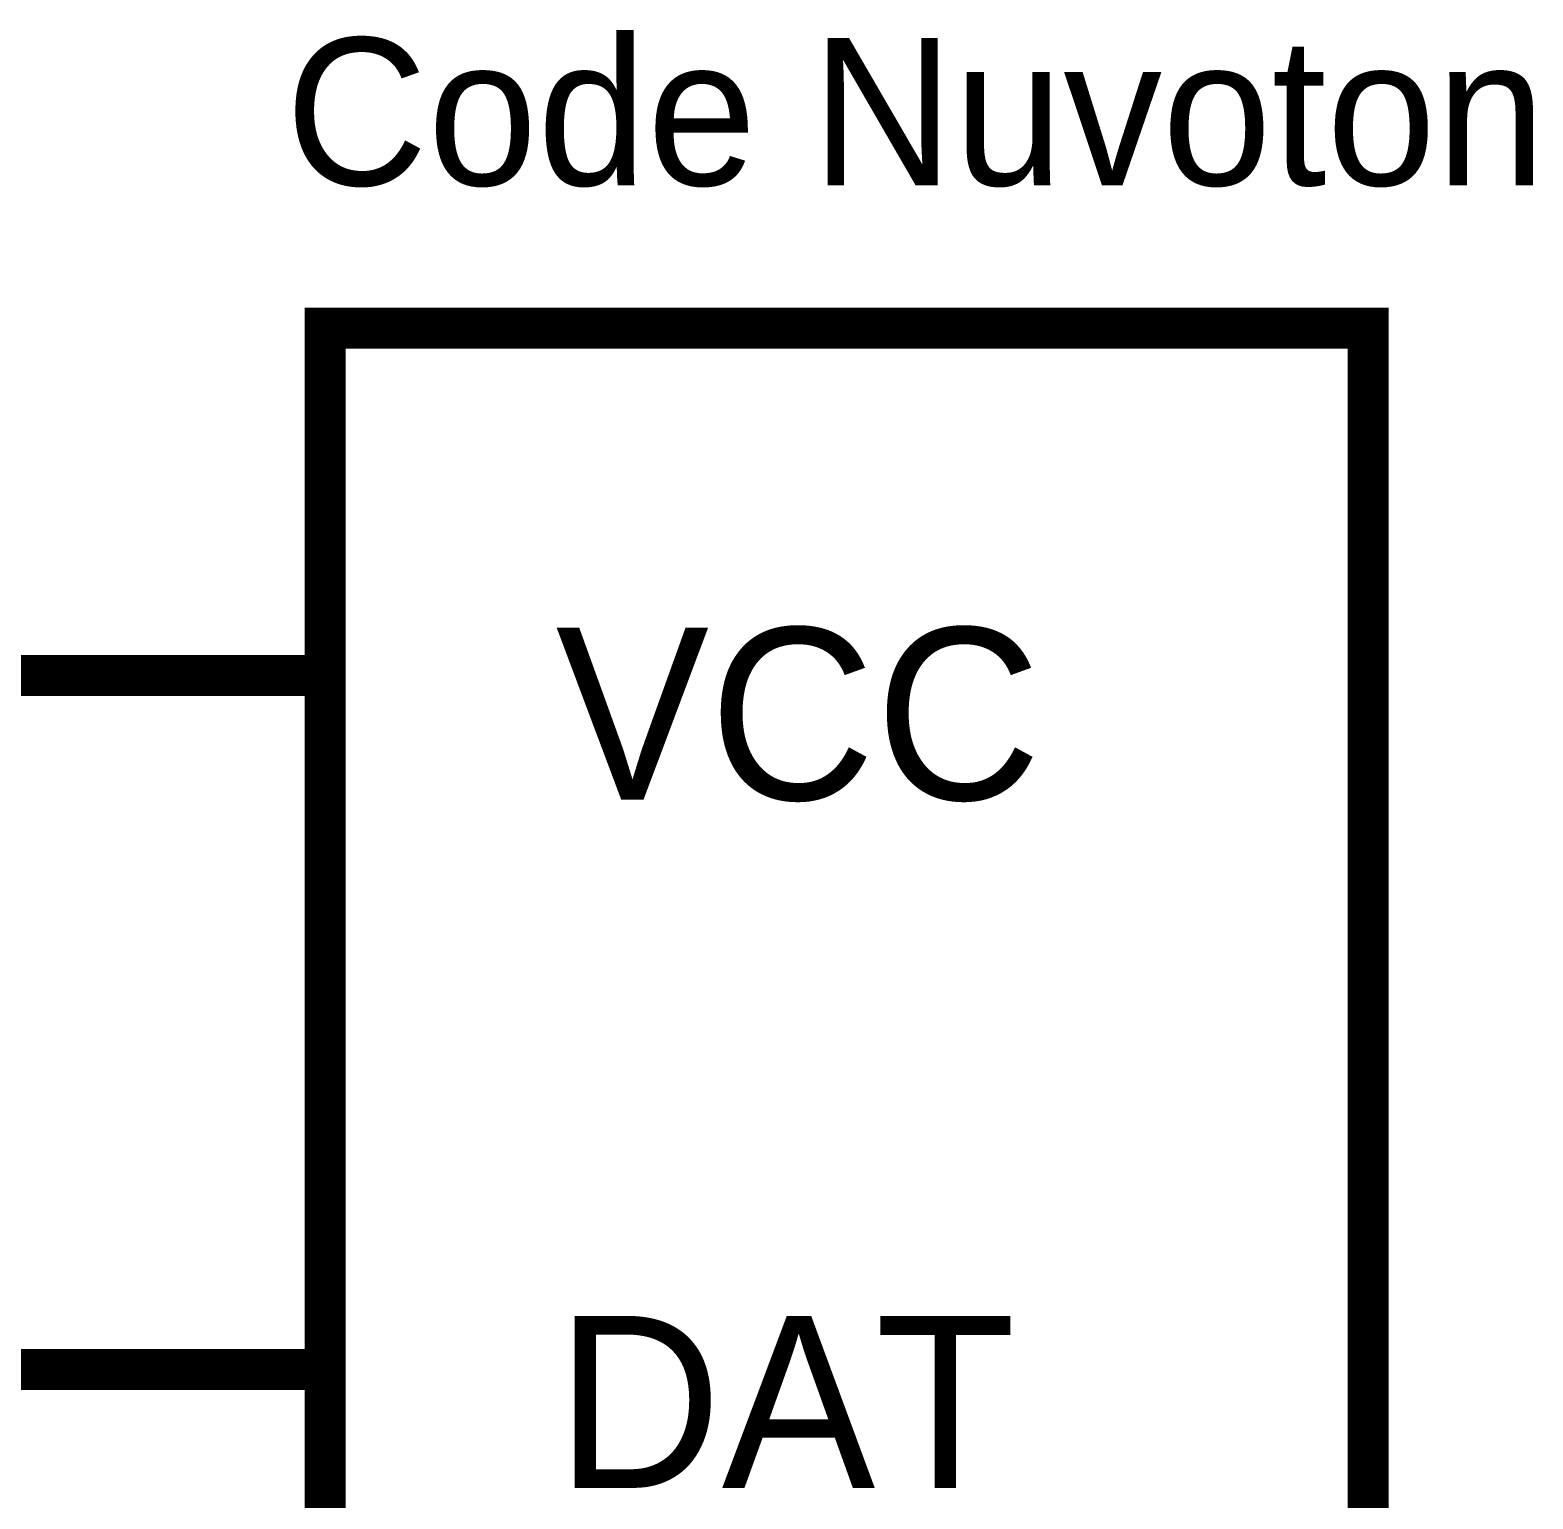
# Model space of a CAD drawing. Header units: inches. Extents: x 0 to 22.3, y 0 to 15.7.
# Drawn here: x 14.0152 to 14.4477, y 3.3631 to 3.7858 of the extents above; entities that cross this region are included whole.
import ezdxf

# ---------------------------------------------------------------- set-up
doc = ezdxf.new("R2010")
doc.units = ezdxf.units.IN
doc.header["$MEASUREMENT"] = 0
doc.layers.add('Sheet', color=255, linetype='Continuous')

msp = doc.modelspace()

# ---------------------------------------------------------------- linework, layer by layer
at = {"layer": 'Sheet'}
for points in [[(14.10017, 3.70002, 0.0118, 0.0118, 0), (14.40032, 3.70002, 0.0118, 0.0118, 0), (14.40032, 3.00033, 0.0118, 0.0118, 0), (14.10017, 3.00033, 0.0118, 0.0118, 0), (14.10017, 3.70002, 0.0118, 0.0118, 0)], [(14.10017, 3.70002, 0.0039, 0.0039, 0), (14.10017, 3.00033, 0.0039, 0.0039, 0), (14.40032, 3.00033, 0.0039, 0.0039, 0), (14.40032, 3.70002, 0.0039, 0.0039, 0), (14.10017, 3.70002, 0.0039, 0.0039, 0), (14.10017, 3.70002, 0.0039, 0.0039, 0)]]:
    msp.add_lwpolyline(points, format="xyseb", close=True, dxfattribs=at)
for points in [[(14.10017, 3.60013, 0.0118, 0.0118, 0), (14.00027, 3.60013, 0.0118, 0.0118, 0)], [(14.10017, 3.40034, 0.0118, 0.0118, 0), (14.00027, 3.40034, 0.0118, 0.0118, 0)]]:
    msp.add_lwpolyline(points, format="xyseb", dxfattribs=at)

# ---------------------------------------------------------------- texts
for s, height, p in [('Code Nuvoton', 0.0424324, (14.08868, 3.74113)), ('VCC', 0.049505, (14.16648, 3.56432)), ('DAT', 0.049505, (14.16648, 3.36631))]:
    msp.add_text(s, height=height, dxfattribs=at).set_placement(p)

doc.saveas('drawing.dxf')
